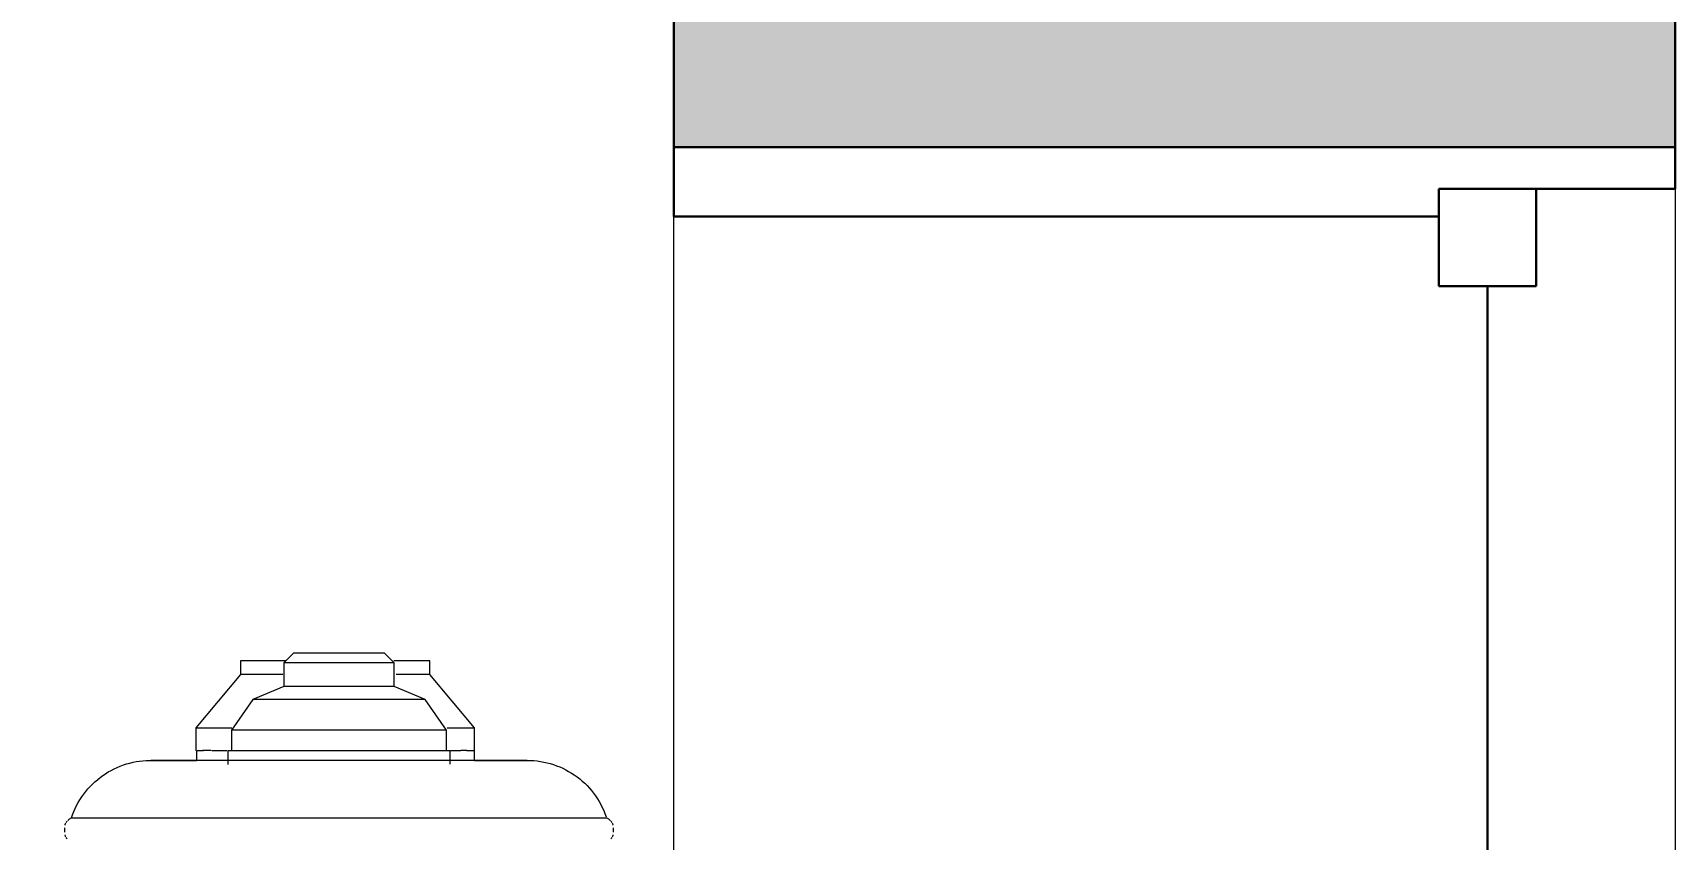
# Model space of a CAD drawing. Header units: inches. Extents: x -1176 to 1507, y -2587 to 978.
# Drawn here: x -783.57 to -754.04, y -974.62 to -960.13 of the extents above; entities that cross this region are included whole.
import ezdxf

# ---------------------------------------------------------------- set-up
doc = ezdxf.new("R2010")
doc.units = ezdxf.units.IN
doc.header["$MEASUREMENT"] = 0
for name, color, linetype, lineweight in [('A-ANNO-DIMS', 211, 'Continuous', 9), ('A-ANNO-DIMS-48', 211, 'Continuous', 9), ('A-GENM', 13, 'Continuous', 18), ('A-GLAZ', 151, 'Continuous', 18), ('A-WALL', 113, 'Continuous', 18), ('A-WALL-PATT', 111, 'Continuous', 18)]:
    doc.layers.add(name, color=color, linetype=linetype, lineweight=lineweight)
doc.styles.add('Swis721 Lt BT', font='swissl.ttf', dxfattribs={"height": 4.5})
doc.dimstyles.new('OTJ_-_3_32__Linear__1_2__Tolerance_1', dxfattribs={"dimscale": 12, "dimtxt": 4.748918, "dimasz": 0.1875, "dimexe": 0.375, "dimexo": 0.25, "dimgap": 0.25, "dimtad": 1, "dimdec": 1, "dimrnd": 0.5, "dimzin": 3, "dimdsep": 46, "dimlunit": 4, "dimtxsty": 'Swis721 Lt BT', "dimblk1": 'OBLIQUE', "dimblk2": 'OBLIQUE', "dimsah": 1, "dimcen": 0.09, "dimdle": 0.375, "dimazin": 0, "dimtfac": 1, "dimtdec": 4, "dimtix": 1, "dimtmove": 0, "dimatfit": 3, "dimfxl": 1, "dimtvp": 1, "dimfrac": 2, "dimtolj": 1, "dimtzin": 0, "dimarcsym": 2})

# ---------------------------------------------------------------- blocks, each defined once
blk = doc.blocks.new('Double Hung - balcony windows 3_ 6_-6827319-2nd Floor Construction')
at = {"layer": 'A-GLAZ', "color": 8, "lineweight": 30}
for p, q in [((-21, 9), (-20.25, 9)), ((-20.25, 4.75), (-20.25, 9)), ((-20.25, 6.5), (-20.25, 4.75)), ((-20.25, 6.5), (-18.5, 6.5)), ((-18.5, 6.5), (-18.5, 4.75)), ((-18.5, 5.625), (18.5, 5.625)), ((-20.25, 4.75), (-18.5, 4.75)), ((-20.25, 4.75), (-19.75, 4.75)), ((-19.75, -9), (-19.75, 4.75)), ((-19.75, -9), (-21, -9))]:
    blk.add_line(p, q, dxfattribs=at)
blk = doc.blocks.new('Cast_Iron_Radiator_8182 - Cast_Iron_Radiator_8182-V58-2nd Floor Construction')
at = {"layer": 'A-GENM', "lineweight": 9}
for p, q in [((-5.943, 4.848), (-5.968, 4.809)), ((-5.968, 1), (-5.968, 4.809)), ((-5.75, 4.933), (-5.787, 4.933)), ((-5.713, 4.933), (-5.75, 4.933)), ((-7.584, 2.438), (-8.542, 1.635)), ((-7.179, 2.438), (-7.584, 2.438)), ((-7.584, 1.944), (-7.584, 2.438)), ((-6.996, 2.438), (-7.179, 2.438)), ((-7.179, 2.291), (-7.179, 2.438)), ((-7.179, 2.296), (-7.179, 2.192)), ((-7.179, 2.013), (-7.179, 2.188)), ((-7.545, 1.935), (-8.095, 1.55)), ((-7.179, 1.935), (-7.545, 1.935)), ((-7.545, 1.935), (-7.545, -1.935)), ((-6.932, 2), (-7.179, 2)), ((-7.179, -2), (-7.179, 2)), ((-8.542, 1.635), (-8.792, 1.635)), ((-8.792, 1.635), (-8.792, 0.985)), ((-8.542, 1.635), (-8.542, 1.028)), ((-8.095, 1.55), (-8.331, 0.993)), ((-8.095, 1.55), (-8.095, -1.55)), ((-8.753, 0.993), (-8.929, 0.816)), ((-8.331, 0.993), (-8.753, 0.993)), ((-8.753, 0.993), (-8.753, -0.993)), ((-8.331, 0.993), (-8.331, -0.993)), ((-7.002, 1), (-7.002, -1)), ((-5.968, -1), (-5.968, 1)), ((-8.929, 0.816), (-8.929, -0.816)), ((-8.929, -0.816), (-8.753, -0.993)), ((-8.792, -0.961), (-8.792, -1.771)), ((-8.753, -0.993), (-8.331, -0.993)), ((-8.542, -1.008), (-8.542, -1.771)), ((-8.331, -0.993), (-8.095, -1.55)), ((-5.968, -4.809), (-5.968, -1)), ((-8.792, -1.771), (-8.542, -1.771)), ((-8.542, -1.771), (-7.584, -2.575)), ((-8.095, -1.55), (-7.545, -1.935)), ((-7.584, -2.575), (-7.584, -1.924)), ((-7.545, -1.935), (-7.179, -1.935)), ((-7.179, -2), (-6.928, -2)), ((-7.179, -2.287), (-7.179, -2.017)), ((-7.179, -2.301), (-7.179, -2.452)), ((-7.584, -2.575), (-7.179, -2.575)), ((-7.179, -2.551), (-7.179, -2.436)), ((-7.179, -2.562), (-6.997, -2.562)), ((-7.179, -2.565), (-7.179, -2.575)), ((-5.968, -4.809), (-5.943, -4.848)), ((-5.787, -4.933), (-5.75, -4.933)), ((-5.75, -4.933), (-5.713, -4.933))]:
    blk.add_line(p, q, dxfattribs=at)
at = {"layer": 'A-GENM', "lineweight": 9, "flags": 128}
for points in [[(-7.002, 3.383), (-7.001, 3.443), (-6.997, 3.503), (-6.991, 3.563), (-6.983, 3.622), (-6.972, 3.681), (-6.959, 3.74), (-6.943, 3.798), (-6.926, 3.855), (-6.906, 3.911), (-6.883, 3.967), (-6.859, 4.022), (-6.832, 4.076), (-6.804, 4.128), (-6.773, 4.18), (-6.74, 4.23), (-6.705, 4.279), (-6.668, 4.326), (-6.63, 4.372), (-6.589, 4.416), (-6.547, 4.459), (-6.503, 4.5), (-6.458, 4.539), (-6.411, 4.576), (-6.362, 4.612), (-6.312, 4.645), (-6.261, 4.677), (-6.209, 4.706), (-6.155, 4.733), (-6.101, 4.758), (-6.045, 4.781), (-5.989, 4.802)], [(-5.943, 4.848), (-5.938, 4.854), (-5.934, 4.86), (-5.929, 4.866), (-5.925, 4.872), (-5.919, 4.877)], [(-5.909, 4.887), (-5.903, 4.892), (-5.897, 4.896), (-5.891, 4.901), (-5.885, 4.905)], [(-5.872, 4.912), (-5.865, 4.915), (-5.858, 4.918), (-5.851, 4.921), (-5.844, 4.924), (-5.837, 4.926)], [(-5.662, 4.925), (-5.655, 4.923), (-5.648, 4.921), (-5.641, 4.918), (-5.634, 4.915), (-5.627, 4.912)], [(-5.614, 4.904), (-5.608, 4.9), (-5.602, 4.896), (-5.596, 4.891), (-5.591, 4.887)], [(-7.002, 2.438), (-7.002, 2.498), (-7.002, 2.571), (-7.002, 2.642), (-7.002, 2.71), (-7.002, 2.775), (-7.002, 2.837), (-7.002, 2.896), (-7.002, 2.952), (-7.002, 3.005), (-7.002, 3.055), (-7.002, 3.102), (-7.002, 3.145), (-7.002, 3.185), (-7.002, 3.221), (-7.002, 3.254), (-7.002, 3.283), (-7.002, 3.309), (-7.002, 3.33), (-7.002, 3.348), (-7.002, 3.363), (-7.002, 3.373), (-7.002, 3.38), (-7.002, 3.383), (-7.002, 3.383)], [(-7.002, 3.383), (-7.002, 3.381), (-7.002, 3.375), (-7.002, 3.366), (-7.002, 3.353), (-7.002, 3.336), (-7.002, 3.315), (-7.002, 3.29), (-7.002, 3.262), (-7.002, 3.23), (-7.002, 3.195), (-7.002, 3.156), (-7.002, 3.114), (-7.002, 3.068), (-7.002, 3.019), (-7.002, 2.967), (-7.002, 2.911), (-7.002, 2.853), (-7.002, 2.792), (-7.002, 2.727), (-7.002, 2.66), (-7.002, 2.591), (-7.002, 2.518), (-7.002, 2.444), (-7.002, 2.367), (-7.002, 2.288), (-7.002, 2.206), (-7.002, 2.123), (-7.002, 2.038), (-7.002, 1.952), (-7.002, 1.864), (-7.002, 1.774), (-7.002, 1.683), (-7.002, 1.591), (-7.002, 1.499), (-7.002, 1.405), (-7.002, 1.311), (-7.002, 1.216), (-7.002, 1.121), (-7.002, 1.026), (-7.002, 1)], [(-7.002, -1), (-7.002, -1.095), (-7.002, -1.19), (-7.002, -1.285), (-7.002, -1.38), (-7.002, -1.473), (-7.002, -1.566), (-7.002, -1.659), (-7.002, -1.75), (-7.002, -1.839), (-7.002, -1.928), (-7.002, -2.015), (-7.002, -2.1), (-7.002, -2.184), (-7.002, -2.266), (-7.002, -2.346), (-7.002, -2.423), (-7.002, -2.498), (-7.002, -2.571), (-7.002, -2.642), (-7.002, -2.71), (-7.002, -2.775), (-7.002, -2.837), (-7.002, -2.896), (-7.002, -2.952), (-7.002, -3.005), (-7.002, -3.055), (-7.002, -3.102), (-7.002, -3.145), (-7.002, -3.185), (-7.002, -3.221), (-7.002, -3.254), (-7.002, -3.283), (-7.002, -3.309), (-7.002, -3.33), (-7.002, -3.348), (-7.002, -3.363), (-7.002, -3.373), (-7.002, -3.38), (-7.002, -3.383), (-7.002, -3.383)], [(-7.002, -3.383), (-7.002, -3.381), (-7.002, -3.375), (-7.002, -3.366), (-7.002, -3.353), (-7.002, -3.336), (-7.002, -3.315), (-7.002, -3.29), (-7.002, -3.262), (-7.002, -3.23), (-7.002, -3.195), (-7.002, -3.156), (-7.002, -3.114), (-7.002, -3.068), (-7.002, -3.019), (-7.002, -2.967), (-7.002, -2.911), (-7.002, -2.853), (-7.002, -2.792), (-7.002, -2.727), (-7.002, -2.66), (-7.002, -2.591), (-7.002, -2.561)], [(-5.968, -4.809), (-6.025, -4.789), (-6.081, -4.767), (-6.135, -4.743), (-6.189, -4.716), (-6.242, -4.688), (-6.294, -4.657), (-6.344, -4.624), (-6.393, -4.59), (-6.441, -4.553), (-6.487, -4.515), (-6.531, -4.474), (-6.574, -4.432), (-6.615, -4.389), (-6.654, -4.343), (-6.692, -4.296), (-6.727, -4.248), (-6.761, -4.198), (-6.793, -4.147), (-6.822, -4.095), (-6.849, -4.042), (-6.875, -3.987), (-6.898, -3.932), (-6.919, -3.876), (-6.937, -3.819), (-6.953, -3.761), (-6.967, -3.703), (-6.979, -3.644), (-6.988, -3.585), (-6.995, -3.525), (-7, -3.465), (-7.002, -3.405), (-7.002, -3.383)], [(-5.92, -4.876), (-5.925, -4.871), (-5.93, -4.865), (-5.935, -4.859), (-5.939, -4.854), (-5.943, -4.848)], [(-5.886, -4.904), (-5.892, -4.9), (-5.898, -4.896), (-5.904, -4.891), (-5.909, -4.887)], [(-5.838, -4.925), (-5.845, -4.923), (-5.852, -4.921), (-5.859, -4.918), (-5.866, -4.915), (-5.873, -4.912)], [(-5.628, -4.912), (-5.635, -4.915), (-5.642, -4.918), (-5.649, -4.921), (-5.656, -4.924), (-5.663, -4.926)], [(-5.591, -4.887), (-5.597, -4.892), (-5.603, -4.896), (-5.609, -4.901), (-5.615, -4.905)]]:
    blk.add_lwpolyline(points, dxfattribs=at)
blk = doc.blocks.new('DIMBLOCK68-2nd Floor Construction')
at = {"layer": 'A-ANNO-DIMS-48'}
for p, q in [((-866.18, -947.81), (-866.18, -1019.295)), ((-866.18, -1014.795), (-866.18, -947.81)), ((-772.043, -1016.204), (-772.043, -1010.295)), ((-870.68, -1014.795), (-767.543, -1014.795)), ((-772.043, -1014.795), (-772.043, -1016.204))]:
    blk.add_line(p, q, dxfattribs=at)
at = {"layer": 'A-ANNO-DIMS-48', "lineweight": 50}
for p, q in [((-866.18, -1014.795), (-865.055, -1013.67)), ((-772.043, -1014.795), (-770.918, -1013.67)), ((-866.18, -1014.795), (-867.305, -1015.92)), ((-772.043, -1014.795), (-773.168, -1015.92))]:
    blk.add_line(p, q, dxfattribs=at)
at = {"layer": 'A-ANNO-DIMS-48', "color": 0, "insert": (-828.044, -1005.788), "char_height": 4.5, "width": 21.43797, "attachment_point": 1, "line_spacing_factor": 1.005062, "style": 'Swis721 Lt BT'}
blk.add_mtext('7\' - 10"', dxfattribs=at)
blk = doc.blocks.new('_Oblique')
at = {"color": 0, "linetype": 'ByBlock', "lineweight": -2}
blk.add_line((-0.5, -0.5), (0.5, 0.5), dxfattribs=at)

msp = doc.modelspace()

# ---------------------------------------------------------------- hatches: boundary and pattern name
at = {"layer": 'A-WALL-PATT'}
h = msp.add_hatch(color=250, dxfattribs=at)
h.paths.add_polyline_path([(-754.043, -1262.185), (-754.043, -1210.185), (-772.043, -1210.185), (-772.043, -1262.185)], flags=0)
h.paths.add_polyline_path([(-754.043, -1170.185), (-754.043, -1093.301), (-772.043, -1093.301), (-772.043, -1170.185)], flags=0)
h.paths.add_polyline_path([(-754.043, -1053.185), (-754.043, -1004.185), (-772.043, -1004.185), (-772.043, -1053.185)], flags=0)
h.paths.add_polyline_path([(-757.26, -962.185), (-754.043, -962.185), (-754.043, -860.185), (-772.043, -860.185), (-772.043, -962.185)], flags=0)
h.paths.add_polyline_path([(-772.043, -818.185), (-754.043, -818.185), (-754.043, -716.185), (-772.043, -716.185), (-772.043, -796.219)], flags=0)
h.paths.add_polyline_path([(-754.043, -674.185), (-754.043, -572.185), (-772.043, -572.185), (-772.043, -674.185)], flags=0)
h.paths.add_polyline_path([(-772.043, -530.185), (-754.043, -530.185), (-754.043, -428.185), (-772.043, -428.185), (-772.043, -498.557)], flags=0)
h.paths.add_polyline_path([(-754.043, -386.185), (-754.043, -278.185), (-772.043, -278.185), (-772.043, -386.185), (-757.26, -386.185)], flags=0)
h.paths.add_polyline_path([(-772.043, -236.185), (-754.043, -236.185), (-754.043, -122.495), (-772.043, -122.495), (-772.043, -224.703)], flags=0)
h.paths.add_polyline_path([(-754.043, -80.495), (-754.043, 16.255), (-772.043, 16.255), (-772.03, -80.495)], flags=0)

# ---------------------------------------------------------------- linework, layer by layer
at = {"layer": 'A-WALL', "color": 8, "lineweight": 30}
for p, q in [((-754.043, -962.185), (-754.043, -860.185)), ((-772.043, -962.185), (-772.043, -950.435)), ((-754.043, -962.185), (-772.043, -962.185))]:
    msp.add_line(p, q, dxfattribs=at)
at = {"layer": 'A-WALL', "lineweight": 9}
for p, q in [((-772.043, -1004.185), (-772.043, -962.185)), ((-754.043, -962.185), (-754.043, -1004.185))]:
    msp.add_line(p, q, dxfattribs=at)

# ---------------------------------------------------------------- block references
at = {"layer": 'A-GENM', "lineweight": 9, "rotation": 269.9999999999999}
msp.add_blockref('Cast_Iron_Radiator_8182 - Cast_Iron_Radiator_8182-V58-2nd Floor Construction', (-778.062, -980.21), dxfattribs=at)
at = {"layer": 'A-GLAZ', "rotation": 269.9999999999999}
msp.add_blockref('Double Hung - balcony windows 3_ 6_-6827319-2nd Floor Construction', (-763.043, -983.185), dxfattribs=at)

# ---------------------------------------------------------------- dimensions: what is measured, and where the dimension line sits
at = {"layer": 'A-ANNO-DIMS'}
dim = msp.add_linear_dim(base=(-772.043, -1014.795), p1=(-866.18, -944.81), p2=(-772.043, -1013.204), dimstyle='OTJ_-_3_32__Linear__1_2__Tolerance_1', override={"dimpost": '<>', "dimfxl": 116.359233}, dxfattribs=at)
dim.commit()
dim.dimension.update_dxf_attribs({"geometry": 'DIMBLOCK68-2nd Floor Construction', "text_midpoint": (-819.112, -1009.483)})

doc.saveas('drawing.dxf')
